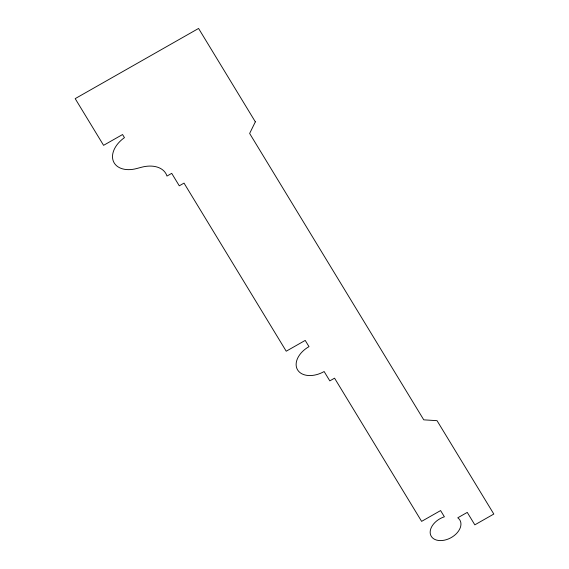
<?xml version="1.0" encoding="UTF-8"?>
<svg xmlns="http://www.w3.org/2000/svg" width="569" height="569" viewBox="0 0 569 569"><rect width="100%" height="100%" fill="white"/><g stroke="black" fill="none" stroke-linecap="round" stroke-linejoin="round"><path stroke-width="0.85" d="M255.346 121.837L249.642 133.459L423.756 419.837L437.035 420.669L493.814 514.049L474.831 524.846L467.256 512.399L457.768 517.797A16.458 10.967 -28.3 0 1 452.419 536.859A16.458 10.967 -28.3 0 1 430.712 535.23A16.458 10.967 -28.3 0 1 444.382 516.794L440.598 510.571L421.615 521.368L334.558 378.179L329.814 380.874L324.138 371.536A21.842 14.559 -28.3 0 1 297.587 369.886A21.842 14.559 -28.3 0 1 308.995 346.635L305.212 340.411L286.228 351.208L184.029 183.111L179.285 185.814L171.717 173.36L166.973 176.063A27.831 18.549 -28.3 0 0 141.546 167.243L136.546 168.573A25.697 17.127 -28.3 0 1 113.338 161.183A25.697 17.127 -28.3 0 1 124.455 137.641L122.563 134.533L103.579 145.33L75.186 98.636L198.574 28.45L255.346 121.837"/></g></svg>
